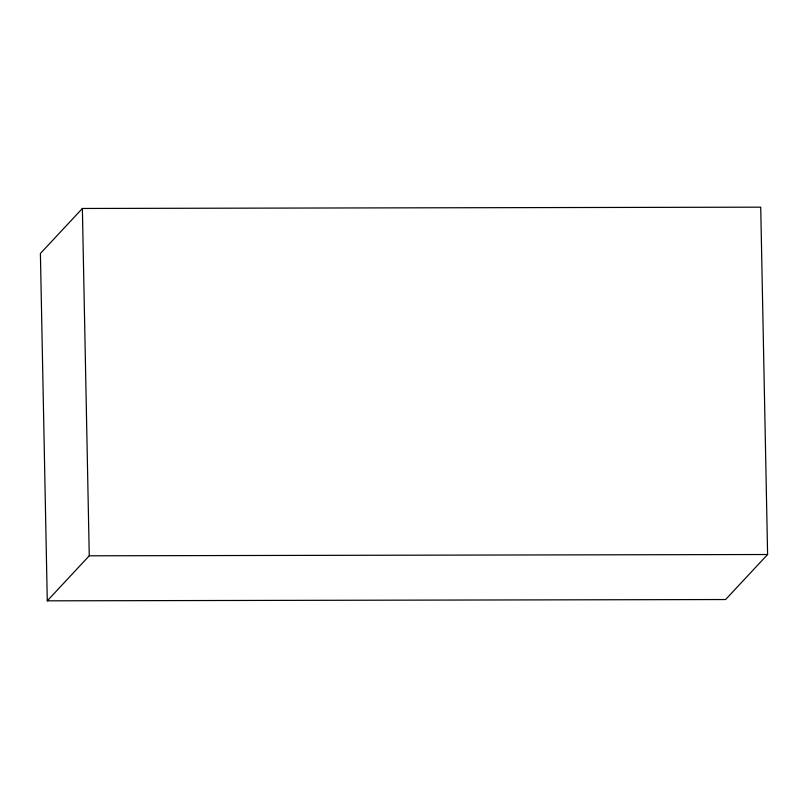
<?xml version="1.0" encoding="UTF-8"?>
<svg xmlns="http://www.w3.org/2000/svg" width="808" height="808" viewBox="0 0 808 808"><rect width="100%" height="100%" fill="white"/><g stroke="black" fill="none" stroke-linecap="round" stroke-linejoin="round"><path stroke-width="1.21" d="M82.376 208.464L40.4 253.49L47.278 600.829L725.624 599.536L767.6 554.51L760.722 207.171L82.376 208.464L89.254 555.803L47.278 600.829M89.254 555.803L767.6 554.51"/></g></svg>
